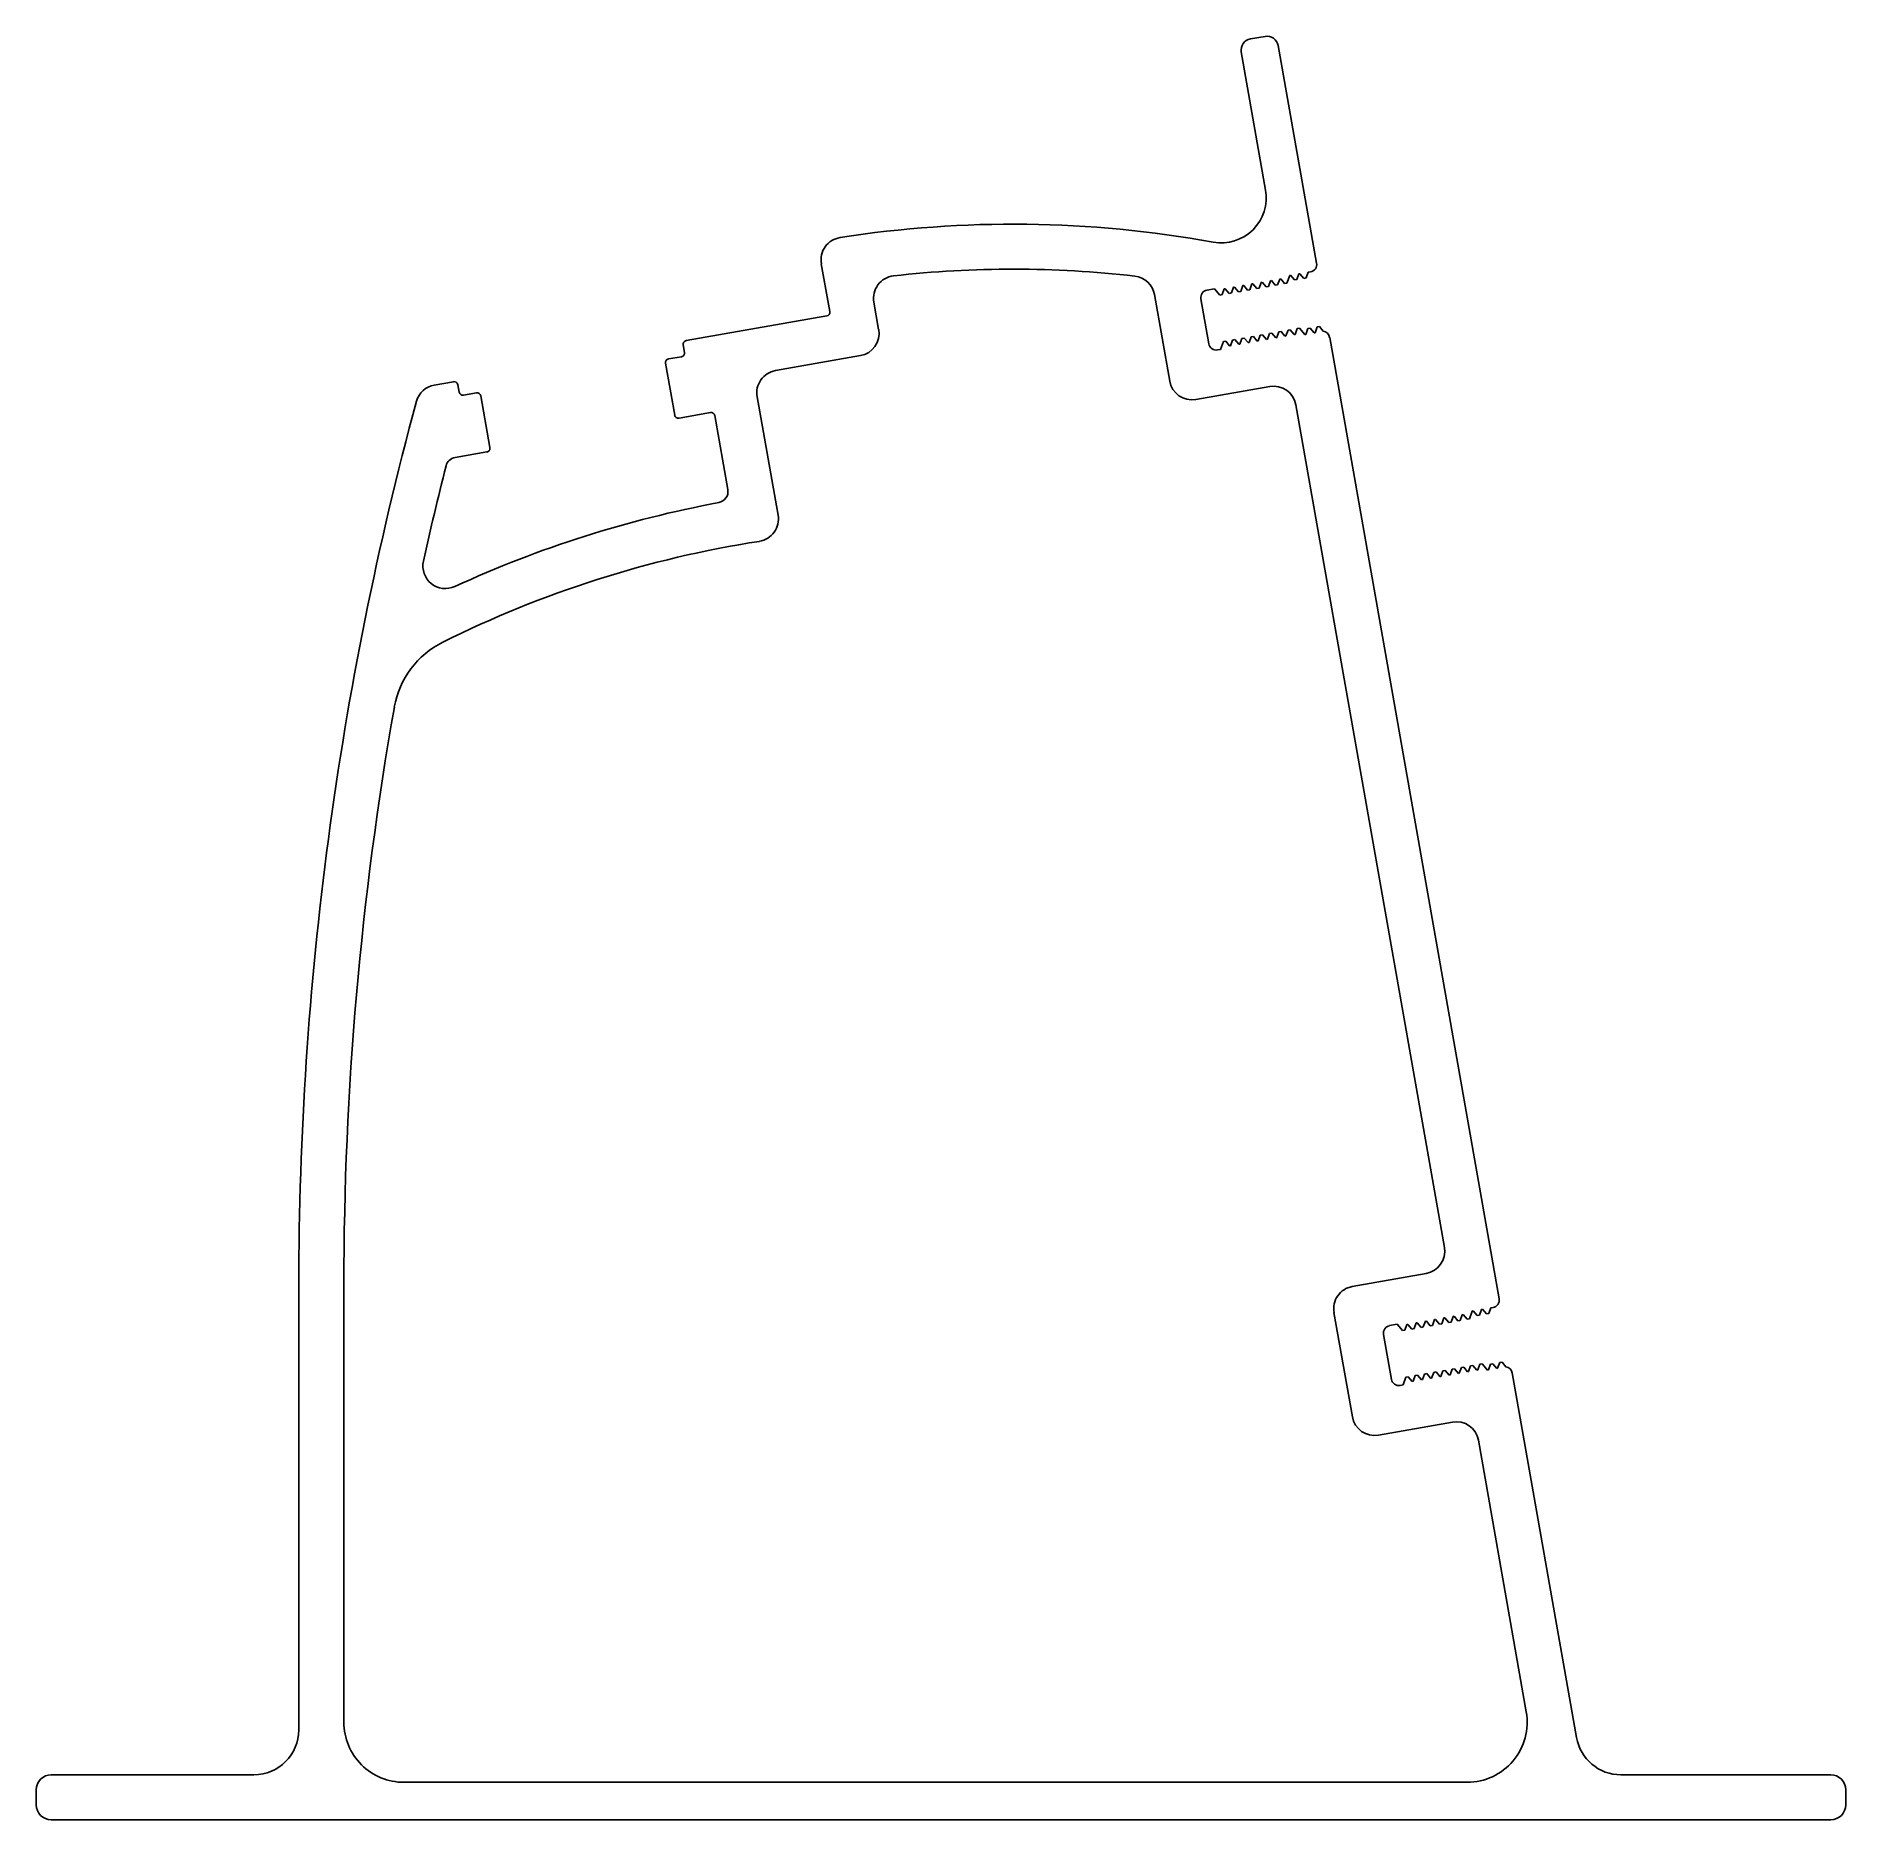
# Model space of a CAD drawing. Extents: x 470 to 711, y 669 to 906.
import ezdxf

# ---------------------------------------------------------------- set-up
doc = ezdxf.new("R2010")
doc.units = 0
doc.layers.get('0').update_dxf_attribs({"linetype": 'CONTINUOUS'})

msp = doc.modelspace()

# ---------------------------------------------------------------- linework, layer by layer
for p, q in [((630.18, 904.31), (633.43, 885.91)), ((633.37, 906.39), (631.4, 906.04)), ((640.22, 876.17), (635.11, 905.17)), ((574.23, 876.09), (575.36, 869.72)), ((628.88, 872.19), (629.15, 872.95)), ((629.15, 872.95), (629.28, 872.97)), ((629.28, 872.97), (629.8, 872.35)), ((630.11, 872.41), (630.38, 873.17)), ((630.38, 873.17), (630.51, 873.19)), ((630.51, 873.19), (631.03, 872.57)), ((631.34, 872.63), (631.61, 873.39)), ((631.61, 873.39), (631.74, 873.41)), ((631.74, 873.41), (632.26, 872.79)), ((632.57, 872.84), (632.85, 873.6)), ((632.85, 873.6), (632.97, 873.62)), ((632.97, 873.62), (633.49, 873.01)), ((633.49, 873.01), (633.8, 873.06)), ((633.8, 873.06), (634.08, 873.82)), ((634.08, 873.82), (634.2, 873.84)), ((634.2, 873.84), (634.72, 873.22)), ((634.72, 873.22), (635.03, 873.28)), ((635.03, 873.28), (635.31, 874.04)), ((635.31, 874.04), (635.44, 874.06)), ((635.44, 874.06), (635.96, 873.44)), ((635.96, 873.44), (636.26, 873.49)), ((636.26, 873.49), (636.64, 874.52)), ((636.64, 874.52), (636.77, 874.55)), ((636.77, 874.55), (637.28, 873.93)), ((637.28, 873.93), (637.59, 873.98)), ((637.59, 873.98), (637.87, 874.74)), ((637.87, 874.74), (638, 874.76)), ((638, 874.76), (638.52, 874.14)), ((638.52, 874.14), (638.82, 874.2)), ((638.82, 874.2), (639.1, 874.96)), ((639.1, 874.96), (639.41, 875.01)), ((581.23, 870.97), (581.87, 867.32)), ((620.66, 860.44), (618.62, 871.98)), ((625.87, 865.42), (624.81, 871.42)), ((625.62, 872.58), (626.63, 872.76)), ((626.63, 872.76), (627.34, 871.92)), ((627.34, 871.92), (627.65, 871.97)), ((627.65, 871.97), (627.92, 872.73)), ((627.92, 872.73), (628.05, 872.76)), ((628.05, 872.76), (628.57, 872.14)), ((628.57, 872.14), (628.88, 872.19)), ((629.8, 872.35), (630.11, 872.41)), ((631.03, 872.57), (631.34, 872.63)), ((632.26, 872.79), (632.57, 872.84)), ((574.95, 869.14), (556.24, 865.84)), ((627.8, 865.71), (627.42, 864.68)), ((628.11, 865.76), (627.8, 865.71)), ((628.63, 865.14), (628.11, 865.76)), ((629.03, 865.92), (628.75, 865.16)), ((629.34, 865.98), (629.03, 865.92)), ((629.86, 865.36), (629.34, 865.98)), ((630.26, 866.14), (629.98, 865.38)), ((630.57, 866.19), (630.26, 866.14)), ((631.09, 865.57), (630.57, 866.19)), ((631.49, 866.36), (631.22, 865.6)), ((631.8, 866.41), (631.49, 866.36)), ((632.32, 865.79), (631.8, 866.41)), ((632.45, 865.81), (632.32, 865.79)), ((632.72, 866.57), (632.45, 865.81)), ((633.03, 866.63), (632.72, 866.57)), ((633.55, 866.01), (633.03, 866.63)), ((633.68, 866.03), (633.55, 866.01)), ((633.95, 866.79), (633.68, 866.03)), ((634.26, 866.85), (633.95, 866.79)), ((634.78, 866.23), (634.26, 866.85)), ((634.91, 866.25), (634.78, 866.23)), ((635.19, 867.01), (634.91, 866.25)), ((635.49, 867.06), (635.19, 867.01)), ((636.01, 866.44), (635.49, 867.06)), ((636.14, 866.47), (636.01, 866.44)), ((636.42, 867.23), (636.14, 866.47)), ((636.72, 867.28), (636.42, 867.23)), ((637.24, 866.66), (636.72, 867.28)), ((637.37, 866.68), (637.24, 866.66)), ((637.65, 867.44), (637.37, 866.68)), ((637.95, 867.5), (637.65, 867.44)), ((638.66, 866.66), (637.95, 867.5)), ((638.79, 866.68), (638.66, 866.66)), ((639.06, 867.44), (638.79, 866.68)), ((639.37, 867.49), (639.06, 867.44)), ((639.89, 866.87), (639.37, 867.49)), ((640.02, 866.9), (639.89, 866.87)), ((640.29, 867.66), (640.02, 866.9)), ((640.6, 867.71), (640.29, 867.66)), ((641.12, 867.09), (640.6, 867.71)), ((664.56, 738.16), (641.97, 866.27)), ((555.6, 863.7), (553.88, 863.4)), ((555.83, 865.26), (556.01, 864.28)), ((579.44, 863.84), (568.11, 861.84)), ((627.42, 864.68), (627.03, 864.61)), ((628.75, 865.16), (628.63, 865.14)), ((629.98, 865.38), (629.86, 865.36)), ((631.22, 865.6), (631.09, 865.57)), ((553.47, 862.82), (554.69, 855.92)), ((525.22, 860.37), (522.66, 859.92)), ((525.97, 858.98), (525.8, 859.97)), ((528.27, 858.88), (526.55, 858.58)), ((530.07, 851.58), (528.85, 858.48)), ((633.98, 859.74), (624.13, 858)), ((555.27, 855.52), (559.45, 856.26)), ((565.68, 858.37), (568.46, 842.58)), ((657.26, 744.99), (637.46, 857.3)), ((560.03, 855.85), (561.77, 845.99)), ((525.42, 850.25), (529.66, 851)), ((644.98, 739.78), (654.83, 741.52)), ((504.61, 740.03), (504.61, 680.71)), ((510.61, 740.03), (510.61, 681.71)), ((644.99, 722.42), (642.54, 736.31)), ((656.91, 734.83), (657.18, 735.59)), ((657.18, 735.59), (657.31, 735.61)), ((657.31, 735.61), (657.83, 734.99)), ((658.14, 735.04), (658.41, 735.8)), ((658.41, 735.8), (658.54, 735.83)), ((658.54, 735.83), (659.06, 735.21)), ((659.37, 735.26), (659.64, 736.02)), ((659.64, 736.02), (659.77, 736.04)), ((659.77, 736.04), (660.29, 735.42)), ((660.29, 735.42), (660.6, 735.48)), ((660.6, 735.48), (660.97, 736.51)), ((660.97, 736.51), (661.1, 736.53)), ((661.1, 736.53), (661.62, 735.91)), ((661.62, 735.91), (661.93, 735.97)), ((661.93, 735.97), (662.2, 736.73)), ((662.2, 736.73), (662.33, 736.75)), ((662.33, 736.75), (662.85, 736.13)), ((662.85, 736.13), (663.16, 736.18)), ((663.16, 736.18), (663.44, 736.94)), ((663.44, 736.94), (663.75, 737)), ((650.21, 727.4), (649.15, 733.41)), ((649.96, 734.57), (650.97, 734.75)), ((650.97, 734.75), (651.67, 733.91)), ((651.67, 733.91), (651.98, 733.96)), ((651.98, 733.96), (652.26, 734.72)), ((652.26, 734.72), (652.39, 734.74)), ((652.39, 734.74), (652.9, 734.12)), ((652.9, 734.12), (653.21, 734.18)), ((653.21, 734.18), (653.49, 734.94)), ((653.49, 734.94), (653.62, 734.96)), ((653.62, 734.96), (654.14, 734.34)), ((654.14, 734.34), (654.44, 734.39)), ((654.44, 734.39), (654.72, 735.15)), ((654.72, 735.15), (654.85, 735.18)), ((654.85, 735.18), (655.37, 734.56)), ((655.37, 734.56), (655.67, 734.61)), ((655.67, 734.61), (655.95, 735.37)), ((655.95, 735.37), (656.08, 735.39)), ((656.08, 735.39), (656.6, 734.77)), ((656.6, 734.77), (656.91, 734.83)), ((657.83, 734.99), (658.14, 735.04)), ((659.06, 735.21), (659.37, 735.26)), ((655.83, 728.34), (655.55, 727.58)), ((656.14, 728.4), (655.83, 728.34)), ((656.65, 727.78), (656.14, 728.4)), ((657.06, 728.56), (656.78, 727.8)), ((657.37, 728.61), (657.06, 728.56)), ((657.89, 727.99), (657.37, 728.61)), ((658.29, 728.78), (658.01, 728.02)), ((658.6, 728.83), (658.29, 728.78)), ((659.12, 728.21), (658.6, 728.83)), ((659.24, 728.23), (659.12, 728.21)), ((659.52, 728.99), (659.24, 728.23)), ((659.83, 729.05), (659.52, 728.99)), ((660.35, 728.43), (659.83, 729.05)), ((660.48, 728.45), (660.35, 728.43)), ((660.75, 729.21), (660.48, 728.45)), ((661.06, 729.26), (660.75, 729.21)), ((661.58, 728.65), (661.06, 729.26)), ((661.71, 728.67), (661.58, 728.65)), ((661.98, 729.43), (661.71, 728.67)), ((662.29, 729.48), (661.98, 729.43)), ((663, 728.64), (662.29, 729.48)), ((663.12, 728.66), (663, 728.64)), ((663.4, 729.42), (663.12, 728.66)), ((663.71, 729.48), (663.4, 729.42)), ((664.23, 728.86), (663.71, 729.48)), ((664.35, 728.88), (664.23, 728.86)), ((664.63, 729.64), (664.35, 728.88)), ((664.94, 729.69), (664.63, 729.64)), ((665.46, 729.08), (664.94, 729.69)), ((674.87, 679.67), (666.3, 728.26)), ((651.76, 726.66), (651.36, 726.59)), ((652.13, 727.69), (651.76, 726.66)), ((652.44, 727.74), (652.13, 727.69)), ((652.96, 727.13), (652.44, 727.74)), ((653.09, 727.15), (652.96, 727.13)), ((653.37, 727.91), (653.09, 727.15)), ((653.67, 727.96), (653.37, 727.91)), ((654.19, 727.34), (653.67, 727.96)), ((654.32, 727.37), (654.19, 727.34)), ((654.6, 728.12), (654.32, 727.37)), ((654.9, 728.18), (654.6, 728.12)), ((655.42, 727.56), (654.9, 728.18)), ((655.55, 727.58), (655.42, 727.56)), ((656.78, 727.8), (656.65, 727.78)), ((658.01, 728.02), (657.89, 727.99)), ((658.32, 721.72), (648.47, 719.99)), ((668.17, 683.1), (661.79, 719.29)), ((498.61, 674.71), (471.61, 674.71)), ((518.61, 673.71), (660.29, 673.71)), ((708.74, 674.71), (680.78, 674.71)), ((469.61, 672.71), (469.61, 670.71)), ((710.74, 670.71), (710.74, 672.71)), ((471.61, 668.71), (708.74, 668.71))]:
    msp.add_line(p, q)
for centre, radius, start, end in [((631.66, 904.57), 1.5, 99.9991, 189.9987), ((633.63, 904.91), 1.5, 9.9987, 100.0009), ((627.52, 884.87), 6, 259.7476, 10.0001), ((599.75, 731.36), 150, 79.7478, 98.8306), ((577.19, 876.61), 3, 98.8305, 189.9998), ((599.75, 731.36), 144, 83.5196, 96.3403), ((639.24, 876), 1, 280, 10), ((584.18, 871.49), 3, 96.3408, 190.0001), ((615.67, 871.45), 3, 9.9997, 83.519), ((625.8, 871.6), 1, 100, 190), ((574.86, 869.63), 0.5, 279.9976, 9.9938), ((556.33, 865.35), 0.5, 100.0001, 190.0024), ((578.92, 866.8), 3, 280, 10), ((640.98, 866.1), 1, 10, 81.9408), ((553.96, 862.9), 0.5, 99.9994, 189.9999), ((555.51, 864.19), 0.5, 279.9994, 10.0024), ((626.86, 865.59), 1, 190, 280), ((568.63, 858.89), 3, 99.9999, 190.0001), ((523.18, 856.97), 3, 100.0002, 164.8348), ((525.3, 859.88), 0.5, 10.0032, 100.0017), ((526.46, 859.07), 0.5, 190.0032, 280.0017), ((528.36, 858.39), 0.5, 10.0032, 100.0017), ((623.61, 860.96), 3, 190, 280), ((634.5, 856.78), 3, 10, 100), ((954.61, 740.03), 450, 164.8343, 180), ((559.54, 855.76), 0.5, 10, 100.0003), ((555.18, 856.01), 0.5, 189.9999, 280.0003), ((529.58, 851.49), 0.5, 279.9964, 10.0005), ((954.61, 740.03), 444, 165.773, 167.4566), ((525.68, 848.78), 1.5, 99.9999, 165.7738), ((588.08, 696.8), 150, 100.5673, 114.7023), ((560.29, 845.73), 1.5, 280.5673, 10), ((565.51, 842.06), 3, 278.8306, 10.0001), ((588.08, 696.8), 144, 98.8306, 116.5122), ((524.14, 835.8), 3, 167.4566, 294.7023), ((529.15, 814.92), 12, 116.5122, 170.0162), ((954.61, 740.03), 444, 170.0162, 180), ((654.3, 744.47), 3, 280, 10), ((645.5, 736.83), 3, 100, 190), ((663.57, 737.98), 1, 280, 10), ((650.13, 733.58), 1, 100, 190), ((665.32, 728.08), 1, 10, 81.9408), ((651.19, 727.58), 1, 190, 280), ((647.95, 722.94), 3, 190, 280), ((658.84, 718.77), 3, 10, 100), ((660.29, 681.71), 8, 269.9998, 10.0003), ((498.61, 680.71), 6, 270, 0), ((518.61, 681.71), 8, 179.9999, 270.0002), ((680.78, 680.71), 6, 190, 270), ((471.61, 672.71), 2, 90, 180), ((708.74, 672.71), 2, 0, 90), ((471.61, 670.71), 2, 180, 270), ((708.74, 670.71), 2, 270, 0)]:
    msp.add_arc(centre, radius, start, end)

doc.saveas('drawing.dxf')
